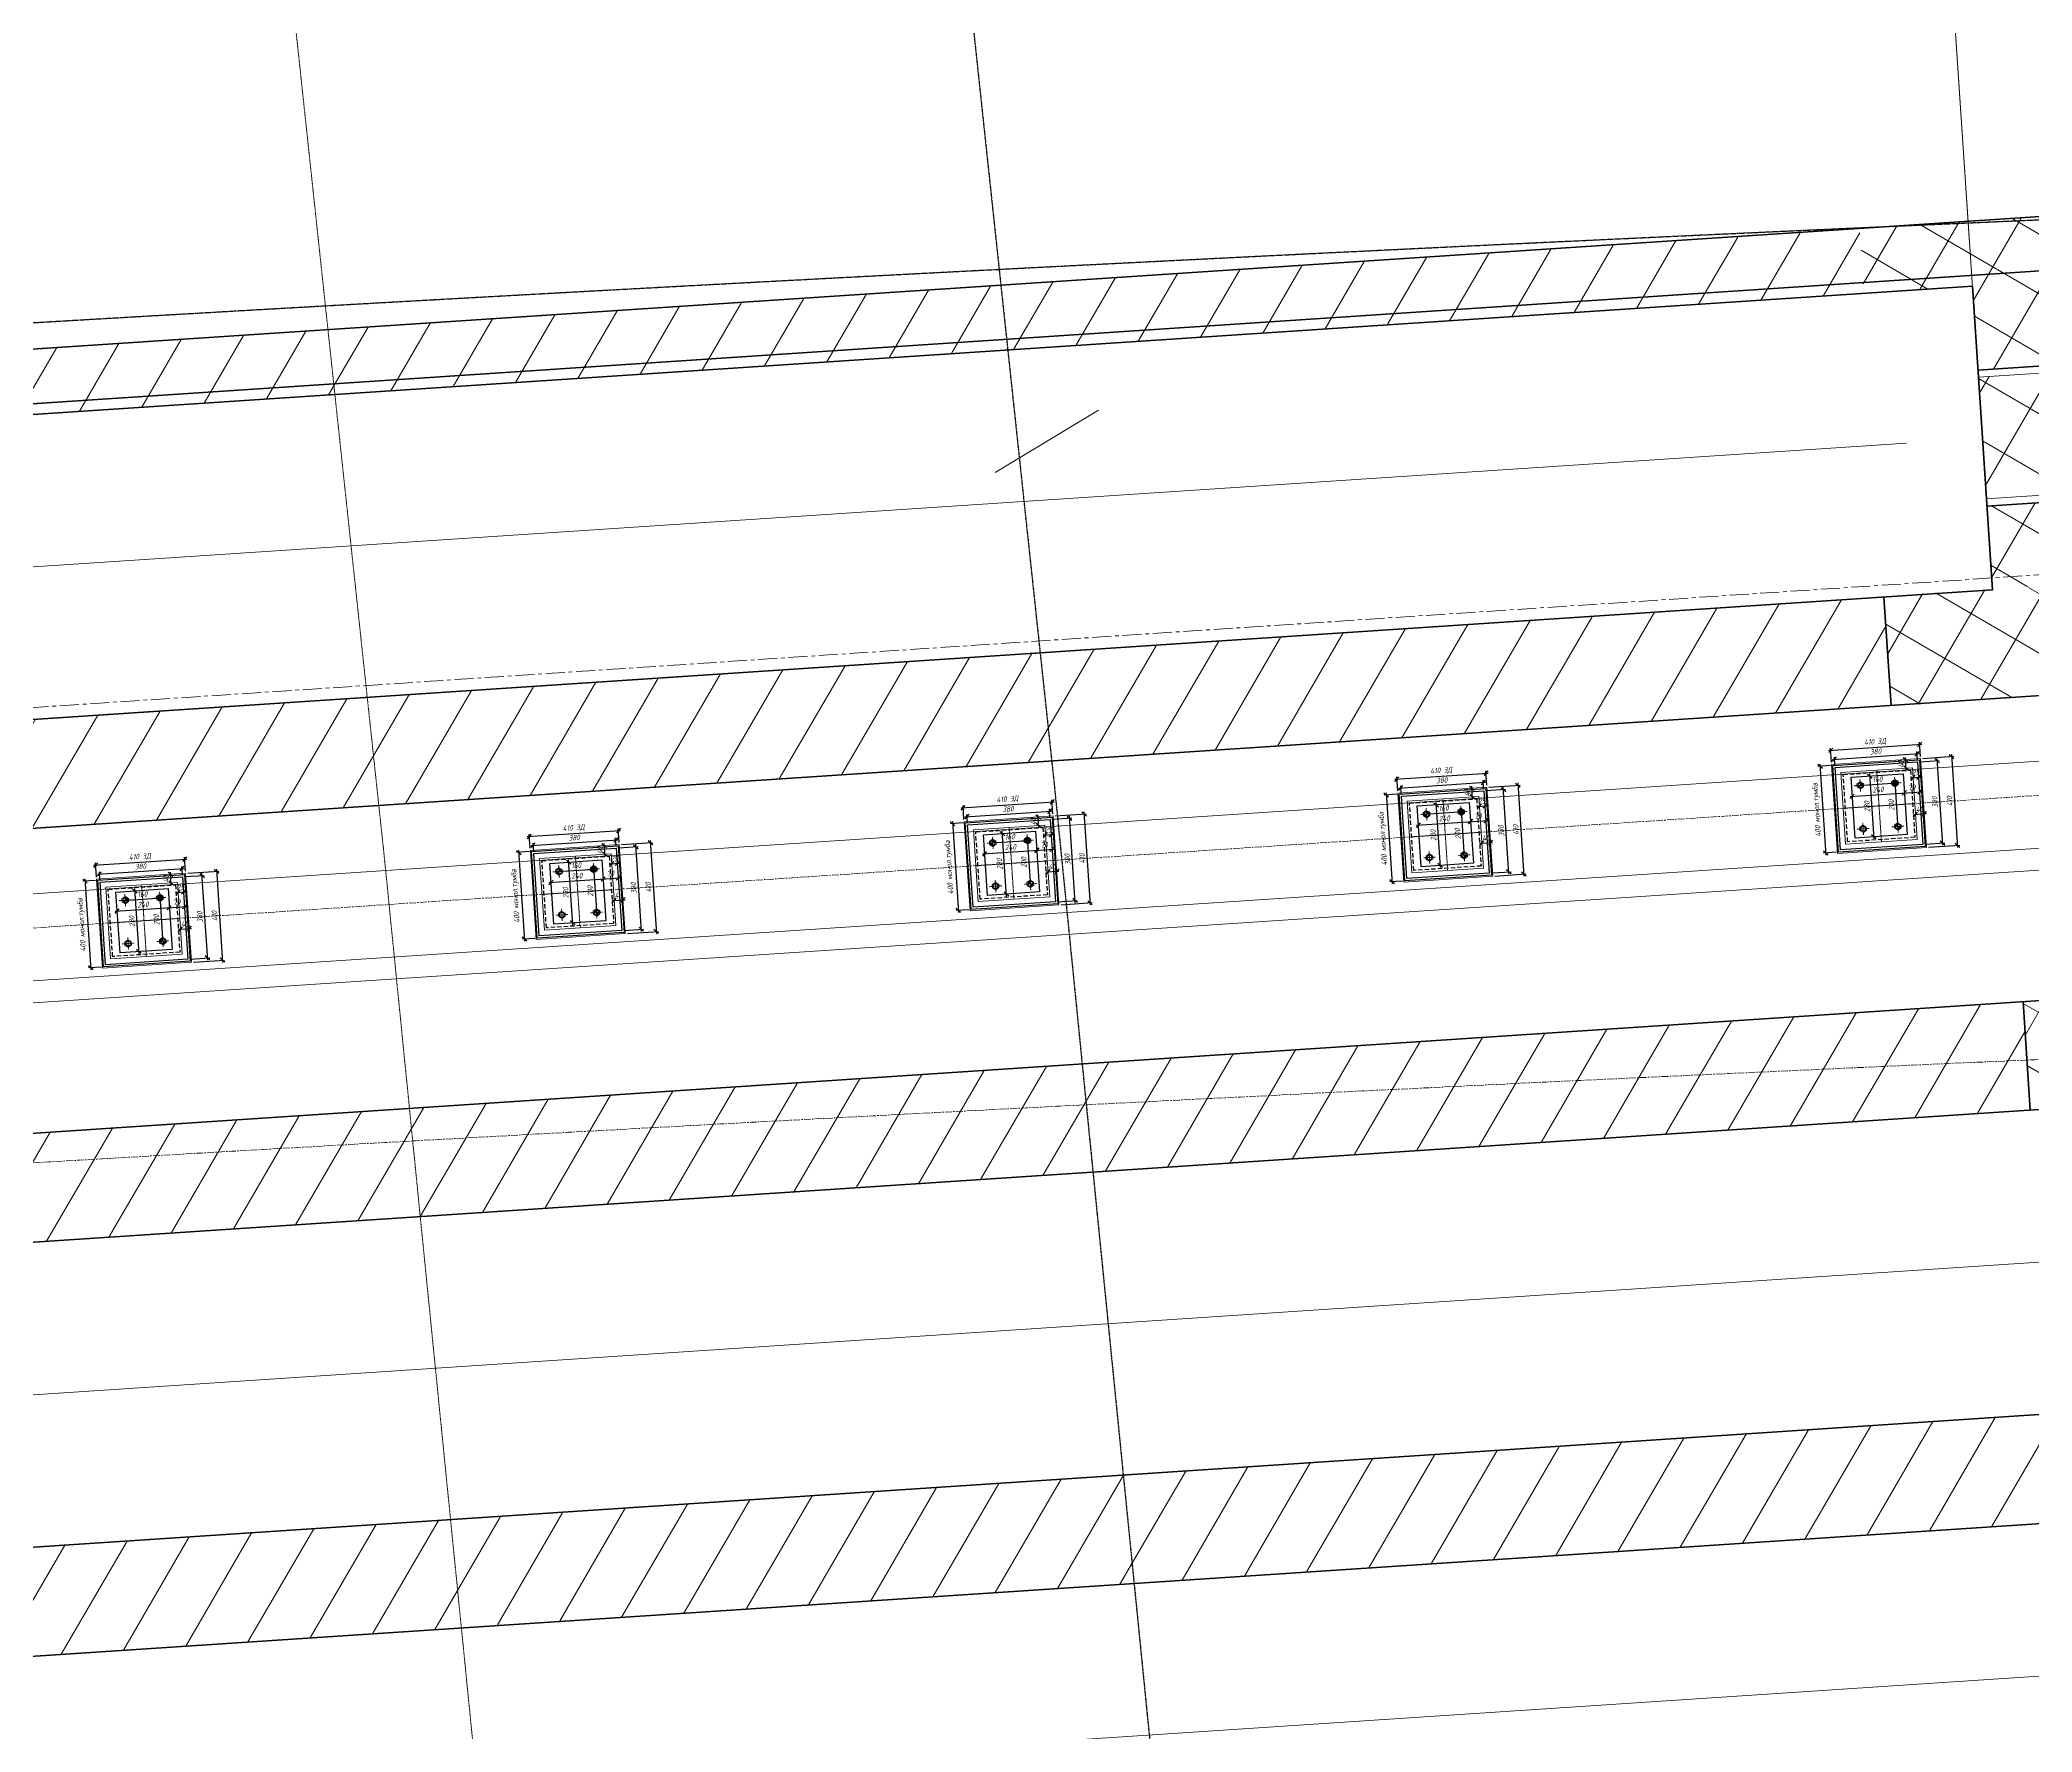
# Model space of a CAD drawing. Header units: millimetres. Extents: x 263685 to 14136308, y -2404013 to 2433772.
# Drawn here: x 7927498 to 7936664, y -575290 to -567506 of the extents above; entities that cross this region are included whole.
import ezdxf

# ---------------------------------------------------------------- set-up
doc = ezdxf.new("R2010")
doc.units = ezdxf.units.MM
for name, pattern in [('невидимая', [9.524999999999999, 6.35, -3.175]), ('осевая', [2, 1.25, -0.25, 0.25, -0.25]), ('осеваяX2', [4, 2.5, -0.5, 0.5, -0.5]), ('Штриховая', [3, 2, -1])]:
    doc.linetypes.add(name, pattern=pattern)
for name, color, linetype, lineweight in [('ИС_Med', 7, 'Continuous', 35), ('ИС_Ось', 3, 'осевая', 18), ('ИС_РЗМ', 3, 'Continuous', 18), ('ИС_Тон', 3, 'Continuous', 18), ('ИС_Штр', 3, 'Continuous', 9), ('МДП_Ось', 1, 'осеваяX2', 30)]:
    doc.layers.add(name, color=color, linetype=linetype, lineweight=lineweight)
doc.layers.add('ИС_Невидимая', color=4, linetype='невидимая')
doc.styles.add('0', font='isocpeur.ttf', dxfattribs={"width": 0.8, "oblique": 15})
doc.dimstyles.new('М10', dxfattribs={"dimscale": 10, "dimtxt": 2.5, "dimasz": 2, "dimexe": 1, "dimexo": 1, "dimgap": 1, "dimtad": 1, "dimdec": 0, "dimtxsty": '0', "dimblk1": 'OBLIQUE', "dimblk2": 'OBLIQUE', "dimsah": 1, "dimcen": 2.5, "dimdle": 1, "dimclrd": 256, "dimclre": 256, "dimclrt": 256, "dimaunit": 1, "dimadec": 0, "dimazin": 0, "dimtfac": 0.75, "dimtdec": 0, "dimtmove": 1, "dimatfit": 2, "dimldrblk": 'OBLIQUE', "dimfxl": 1, "dimtolj": 1, "dimtzin": 0, "dimlwd": -1, "dimlwe": -1, "dimarcsym": 0})
doc.dimstyles.new('М200', dxfattribs={"dimscale": 200, "dimtxt": 2.5, "dimasz": 2, "dimexe": 1, "dimexo": 1, "dimgap": 0.8, "dimtad": 1, "dimdec": 0, "dimzin": 0, "dimdsep": 46, "dimtxsty": '0', "dimblk": 'OBLIQUE', "dimcen": 0.09, "dimdle": 1, "dimclrd": 256, "dimclre": 256, "dimclrt": 256, "dimadec": 4, "dimazin": 0, "dimtfac": 1, "dimtdec": 0, "dimtmove": 1, "dimatfit": 2, "dimfxl": 1, "dimtolj": 1, "dimtzin": 0, "dimlwd": -1, "dimarcsym": 0})

# ---------------------------------------------------------------- blocks, each defined once
blk = doc.blocks.new('болт БО')
at = {"layer": 'ИС_Тон', "linetype": 'осевая'}
for p, q in [((-27.8473755350301, 0.1288116181356145), (27.84737553503055, -0.1288116181353871)), ((-0.1288116180771794, -27.84737553508876), (0.1288116183113743, 27.84737553520426))]:
    blk.add_line(p, q, dxfattribs=at)
at = {"layer": 'ИС_Тон'}
blk.add_lwpolyline([(14.96664636836476, -7.295342044146537), (15.03303712032357, 7.157535470322273), (0.07648264958743312, 16.64982433590194), (-14.96664636713922, 7.295342045052394), (-15.03303711909848, -7.157535469416189), (-0.07648264836325325, -16.64982433522869)], close=True, dxfattribs=at)
blk.add_circle((1.168700691778213e-10, -4.547473508864641e-13), 11, dxfattribs=at)
blk = doc.blocks.new('_OBLIQUE')
at = {"color": 0, "linetype": 'ByBlock', "lineweight": -2}
blk.add_line((0.5000000000000001, 0.4999999999999999), (-0.5000000000000001, -0.4999999999999999), dxfattribs=at)
blk = doc.blocks.new('*D1576')
at = {"layer": 'Defpoints', "transparency": 16777216}
blk.add_line((-134.5914305063052, 114.4579756437452), (45.40856949369481, 114.4579756437452), dxfattribs=at)
at = {"layer": 'Defpoints', "color": 0, "transparency": 16777216}
for p in [(-124.5914305063052, 114.4579756996536), (35.40856949369481, 114.4579756437743), (35.40856949369481, 114.4579756437452)]:
    blk.add_point(p, dxfattribs=at)
at = {"layer": 'Defpoints', "transparency": 16777216, "xscale": 20, "yscale": 20, "zscale": 20, "rotation": 180}
blk.add_blockref('_OBLIQUE', (-124.5914305063052, 114.4579756437452), dxfattribs=at)
at = {"layer": 'Defpoints', "transparency": 16777216, "xscale": 20, "yscale": 20, "zscale": 20}
blk.add_blockref('_OBLIQUE', (35.40856949369481, 114.4579756437452), dxfattribs=at)
at = {"layer": 'Defpoints', "transparency": 16777216, "insert": (-44.59143050630519, 136.9579756437452), "char_height": 25, "attachment_point": 5, "style": '0'}
blk.add_mtext('\\A1;160', dxfattribs=at)
blk = doc.blocks.new('*D1577')
at = {"layer": 'Defpoints', "transparency": 16777216}
blk.add_line((35.40880478221512, 124.5088570149965), (35.40880478221517, -95.49114298541102), dxfattribs=at)
at = {"layer": 'Defpoints', "color": 0, "transparency": 16777216}
for p in [(35.40880476769236, 114.5088570149965), (35.40880478218607, -85.49114298541102), (35.40880478221517, -85.49114298541102)]:
    blk.add_point(p, dxfattribs=at)
at = {"layer": 'Defpoints', "transparency": 16777216, "xscale": 20, "yscale": 20, "zscale": 20}
for p, rotation in [((35.40880478221512, 114.5088570149965), 90), ((35.40880478221517, -85.49114298541102), 270)]:
    blk.add_blockref('_OBLIQUE', p, dxfattribs=dict(at, rotation=rotation))
at = {"layer": 'Defpoints', "transparency": 16777216, "insert": (12.90880478221514, 14.50885701479273), "char_height": 25, "attachment_point": 5, "rotation": 90, "style": '0'}
blk.add_mtext('\\A1;200', dxfattribs=at)
blk = doc.blocks.new('*D1583')
at = {"layer": 'Defpoints', "transparency": 16777216}
blk.add_line((-174.5911951646412, 66.70392627402907), (85.4088048353442, 66.70392627402907), dxfattribs=at)
at = {"layer": 'Defpoints', "color": 0, "transparency": 16777216}
for p in [(-164.5911951646412, 66.70392635787721), (75.4088048353442, 66.70392627402907), (75.4088048353442, 66.70392627402907)]:
    blk.add_point(p, dxfattribs=at)
at = {"layer": 'Defpoints', "transparency": 16777216, "xscale": 20, "yscale": 20, "zscale": 20, "rotation": 180}
blk.add_blockref('_OBLIQUE', (-164.5911951646412, 66.70392627402907), dxfattribs=at)
at = {"layer": 'Defpoints', "transparency": 16777216, "xscale": 20, "yscale": 20, "zscale": 20}
blk.add_blockref('_OBLIQUE', (75.4088048353442, 66.70392627402907), dxfattribs=at)
at = {"layer": 'Defpoints', "transparency": 16777216, "insert": (-44.59119516464852, 89.20392627402907), "char_height": 25, "attachment_point": 5, "style": '0'}
blk.add_mtext('\\A1;240', dxfattribs=at)
blk = doc.blocks.new('*D1584')
at = {"layer": 'Defpoints', "transparency": 16777216}
blk.add_line((-77.35079311188017, -135.4911429460045), (-77.35079311188024, 164.5088570539957), dxfattribs=at)
at = {"layer": 'Defpoints', "color": 0, "transparency": 16777216}
for p in [(-77.35079311186567, 154.5088570539957), (-77.35079311188022, 154.5088570539957), (-77.35079320968364, -125.4911429460045)]:
    blk.add_point(p, dxfattribs=at)
at = {"layer": 'Defpoints', "transparency": 16777216, "xscale": 20, "yscale": 20, "zscale": 20}
for p, rotation in [((-77.35079311188022, 154.5088570539957), 90), ((-77.35079311188017, -125.4911429460045), 270)]:
    blk.add_blockref('_OBLIQUE', p, dxfattribs=dict(at, rotation=rotation))
at = {"layer": 'Defpoints', "transparency": 16777216, "insert": (-99.85079311188018, 14.50885705399563), "char_height": 25, "attachment_point": 5, "rotation": 90, "style": '0'}
blk.add_mtext('\\A1;280', dxfattribs=at)
blk = doc.blocks.new('*D1585')
at = {"layer": 'Defpoints', "transparency": 16777216}
blk.add_line((65.4088048353442, 66.70392624958185), (155.4088048353442, 66.70392624958185), dxfattribs=at)
at = {"layer": 'Defpoints', "color": 0, "transparency": 16777216}
for p in [(75.4088048353442, 66.70392627402907), (145.4088048353442, 66.70392624958185), (145.4088048353442, 66.70392624958185)]:
    blk.add_point(p, dxfattribs=at)
at = {"layer": 'Defpoints', "transparency": 16777216, "xscale": 20, "yscale": 20, "zscale": 20, "rotation": 180}
blk.add_blockref('_OBLIQUE', (75.4088048353442, 66.70392624958185), dxfattribs=at)
at = {"layer": 'Defpoints', "transparency": 16777216, "xscale": 20, "yscale": 20, "zscale": 20}
blk.add_blockref('_OBLIQUE', (145.4088048353442, 66.70392624958185), dxfattribs=at)
at = {"layer": 'Defpoints', "transparency": 16777216, "insert": (110.4088048353442, 89.20392624958185), "char_height": 25, "attachment_point": 5, "style": '0'}
blk.add_mtext('\\A1;70', dxfattribs=at)
blk = doc.blocks.new('*D1586')
at = {"layer": 'Defpoints', "transparency": 16777216}
blk.add_line((110.4088048589474, 134.3160017424671), (155.4088048589474, 134.3160017424671), dxfattribs=at)
at = {"layer": 'Defpoints', "color": 0, "transparency": 16777216}
for p in [(120.4088048589474, 134.3160017511691), (145.4088048589474, 134.3160017424379), (145.4088048589474, 134.3160017424671)]:
    blk.add_point(p, dxfattribs=at)
at = {"layer": 'Defpoints', "transparency": 16777216, "xscale": 20, "yscale": 20, "zscale": 20, "rotation": 180}
blk.add_blockref('_OBLIQUE', (120.4088048589474, 134.3160017424671), dxfattribs=at)
at = {"layer": 'Defpoints', "transparency": 16777216, "xscale": 20, "yscale": 20, "zscale": 20}
blk.add_blockref('_OBLIQUE', (145.4088048589474, 134.3160017424671), dxfattribs=at)
at = {"layer": 'Defpoints', "transparency": 16777216, "insert": (132.9088048589474, 156.8160017468035), "char_height": 25, "attachment_point": 5, "style": '0'}
blk.add_mtext('\\A1;25', dxfattribs=at)
blk = doc.blocks.new('*D1587')
at = {"layer": 'Defpoints', "transparency": 16777216}
blk.add_line((110.4088047996775, -35.37111902015749), (170.408804799692, -35.37111902015749), dxfattribs=at)
at = {"layer": 'Defpoints', "color": 0, "transparency": 16777216}
for p in [(120.4088047996775, -35.37111900618766), (160.408804799692, -35.3711190201866), (160.408804799692, -35.37111902015749)]:
    blk.add_point(p, dxfattribs=at)
at = {"layer": 'Defpoints', "transparency": 16777216, "xscale": 20, "yscale": 20, "zscale": 20, "rotation": 180}
blk.add_blockref('_OBLIQUE', (120.4088047996775, -35.37111902015749), dxfattribs=at)
at = {"layer": 'Defpoints', "transparency": 16777216, "xscale": 20, "yscale": 20, "zscale": 20}
blk.add_blockref('_OBLIQUE', (160.408804799692, -35.37111902015749), dxfattribs=at)
at = {"layer": 'Defpoints', "transparency": 16777216, "insert": (140.4088047996775, -12.87111901320168), "char_height": 25, "attachment_point": 5, "style": '0'}
blk.add_mtext('\\A1;40', dxfattribs=at)
blk = doc.blocks.new('*D1578')
at = {"layer": 'Defpoints', "transparency": 16777216}
for p, q in [((-259.5911951112648, 284.3531216889387), (170.4088048887352, 284.3531216889387)), ((-249.5911951112648, 229.5088571141241), (-249.5911951112648, 294.3531216889387)), ((160.4088048887352, 229.5088569709333), (160.4088048887352, 294.3531216889387))]:
    blk.add_line(p, q, dxfattribs=at)
at = {"layer": 'Defpoints', "color": 0, "transparency": 16777216}
for p in [(160.4088048887352, 284.3531216889387), (-249.5911951112648, 219.5088571141241), (160.4088048887352, 219.5088569709333)]:
    blk.add_point(p, dxfattribs=at)
at = {"layer": 'Defpoints', "transparency": 16777216, "xscale": 20, "yscale": 20, "zscale": 20, "rotation": 180}
blk.add_blockref('_OBLIQUE', (-249.5911951112648, 284.3531216889387), dxfattribs=at)
at = {"layer": 'Defpoints', "transparency": 16777216, "xscale": 20, "yscale": 20, "zscale": 20}
blk.add_blockref('_OBLIQUE', (160.4088048887352, 284.3531216889387), dxfattribs=at)
at = {"layer": 'Defpoints', "transparency": 16777216, "insert": (-44.59119511126482, 308.7281216889387), "char_height": 25, "attachment_point": 5, "style": '0'}
blk.add_mtext('\\A1;410 ЗД', dxfattribs=at)
blk = doc.blocks.new('*D1579')
at = {"layer": 'Defpoints', "transparency": 16777216}
for p, q in [((-244.5911951165181, 242.5192419534433), (155.4088048834819, 242.5192419534433)), ((-234.5911951165181, 214.5088571088854), (-234.5911951165181, 252.5192419534433)), ((145.4088048834819, 214.508856976172), (145.4088048834819, 252.5192419534433))]:
    blk.add_line(p, q, dxfattribs=at)
at = {"layer": 'Defpoints', "color": 0, "transparency": 16777216}
for p in [(-234.5911951165181, 204.5088571088854), (145.4088048834819, 242.5192419534433), (145.4088048834819, 204.508856976172)]:
    blk.add_point(p, dxfattribs=at)
at = {"layer": 'Defpoints', "transparency": 16777216, "xscale": 20, "yscale": 20, "zscale": 20, "rotation": 180}
blk.add_blockref('_OBLIQUE', (-234.5911951165181, 242.5192419534433), dxfattribs=at)
at = {"layer": 'Defpoints', "transparency": 16777216, "xscale": 20, "yscale": 20, "zscale": 20}
blk.add_blockref('_OBLIQUE', (145.4088048834819, 242.5192419534433), dxfattribs=at)
at = {"layer": 'Defpoints', "transparency": 16777216, "insert": (-44.59119511651807, 265.0192419534433), "char_height": 25, "attachment_point": 5, "style": '0'}
blk.add_mtext('\\A1;380', dxfattribs=at)
blk = doc.blocks.new('*D1580')
at = {"layer": 'Defpoints', "transparency": 16777216}
blk.add_line((91.22692856036886, 169.5088569950895), (91.22692856036885, 229.5088569950896), dxfattribs=at)
at = {"layer": 'Defpoints', "color": 0, "transparency": 16777216}
for p in [(91.22692856035431, 219.5088569950896), (91.22692856036886, 219.5088569950896), (91.22692854638447, 179.5088569950895)]:
    blk.add_point(p, dxfattribs=at)
at = {"layer": 'Defpoints', "transparency": 16777216, "xscale": 20, "yscale": 20, "zscale": 20}
for p, rotation in [((91.22692856036886, 219.5088569950896), 90), ((91.22692856036886, 179.5088569950895), 270)]:
    blk.add_blockref('_OBLIQUE', p, dxfattribs=dict(at, rotation=rotation))
at = {"layer": 'Defpoints', "transparency": 16777216, "insert": (68.72692855338391, 199.5088569950312), "char_height": 25, "attachment_point": 5, "rotation": 90, "style": '0'}
blk.add_mtext('\\A1;40', dxfattribs=at)
blk = doc.blocks.new('*D1581')
at = {"layer": 'Defpoints', "transparency": 16777216}
for p, q in [((155.408804883482, 204.5088569761721), (245.8727592602373, 204.5088569761721)), ((235.8727592602374, -185.4911430238281), (235.8727592602373, 214.5088569761721)), ((155.4088047507394, -175.4911430238281), (245.8727592602374, -175.4911430238281))]:
    blk.add_line(p, q, dxfattribs=at)
at = {"layer": 'Defpoints', "color": 0, "transparency": 16777216}
for p in [(145.408804883482, 204.5088569761721), (235.8727592602373, 204.5088569761721), (145.4088047507394, -175.4911430238281)]:
    blk.add_point(p, dxfattribs=at)
at = {"layer": 'Defpoints', "transparency": 16777216, "xscale": 20, "yscale": 20, "zscale": 20}
for p, rotation in [((235.8727592602373, 204.5088569761721), 90), ((235.8727592602374, -175.4911430238281), 270)]:
    blk.add_blockref('_OBLIQUE', p, dxfattribs=dict(at, rotation=rotation))
at = {"layer": 'Defpoints', "transparency": 16777216, "insert": (213.3727592602373, 14.50885697617193), "char_height": 25, "attachment_point": 5, "rotation": 90, "style": '0'}
blk.add_mtext('\\A1;380', dxfattribs=at)
blk = doc.blocks.new('*D1582')
at = {"layer": 'Defpoints', "transparency": 16777216}
for p, q in [((170.4088048887352, 219.5088569709334), (313.6341532355, 219.5088569709334)), ((303.6341532355, 229.5088569709334), (303.6341532355001, -200.4911430290668)), ((170.4088047455007, -190.4911430290668), (313.6341532355001, -190.4911430290668))]:
    blk.add_line(p, q, dxfattribs=at)
at = {"layer": 'Defpoints', "color": 0, "transparency": 16777216}
for p in [(160.4088048887352, 219.5088569709334), (160.4088047455007, -190.4911430290668), (303.6341532355001, -190.4911430290668)]:
    blk.add_point(p, dxfattribs=at)
at = {"layer": 'Defpoints', "transparency": 16777216, "xscale": 20, "yscale": 20, "zscale": 20}
for p, rotation in [((303.6341532355, 219.5088569709334), 90), ((303.6341532355001, -190.4911430290668), 270)]:
    blk.add_blockref('_OBLIQUE', p, dxfattribs=dict(at, rotation=rotation))
at = {"layer": 'Defpoints', "transparency": 16777216, "insert": (281.1341532355, 14.50885697093324), "char_height": 25, "attachment_point": 5, "rotation": 90, "style": '0'}
blk.add_mtext('\\A1;410', dxfattribs=at)
blk = doc.blocks.new('*D1575')
at = {"layer": 'Defpoints', "transparency": 16777216}
for p, q in [((-254.5911951130112, 214.508857112378), (-313.4498259851537, 214.508857112378)), ((-303.4498259851537, 224.508857112378), (-303.4498259851536, -195.4911428876222)), ((-254.5911952527532, -185.4911428876222), (-313.4498259851536, -185.4911428876222))]:
    blk.add_line(p, q, dxfattribs=at)
at = {"layer": 'Defpoints', "color": 0, "transparency": 16777216}
for p in [(-244.5911951130112, 214.508857112378), (-303.4498259851536, -185.4911428876222), (-244.5911952527532, -185.4911428876222)]:
    blk.add_point(p, dxfattribs=at)
at = {"layer": 'Defpoints', "transparency": 16777216, "xscale": 20, "yscale": 20, "zscale": 20}
for p, rotation in [((-303.4498259851537, 214.508857112378), 90), ((-303.4498259851536, -185.4911428876222), 270)]:
    blk.add_blockref('_OBLIQUE', p, dxfattribs=dict(at, rotation=rotation))
at = {"layer": 'Defpoints', "transparency": 16777216, "insert": (-329.6998259851536, 14.50885711237797), "char_height": 25, "attachment_point": 5, "rotation": 90, "style": '0'}
blk.add_mtext('\\A1;400 монол.тумба', dxfattribs=at)
blk = doc.blocks.new('Б33')
for points in [[(16.51187651522858, 0.3261194209572977), (16.16184024265894, 0.3261194209939049), (16.16184024265718, 0.1425882480378959), (16.0618402426571, 0.1425882480390328), (16.06184024265897, 0.3261194209950418), (15.11192095653919, 0.326196429632887)], [(16.51187651522227, -0.3009429249549385), (16.16184024265274, -0.3009429249183313), (16.16184024265462, -0.117411751962095), (16.06184024265454, -0.1174117519611855), (16.06184024265272, -0.3009429249171944), (15.11190470996232, -0.3008659162793492)]]:
    blk.add_lwpolyline(points)
at = {"layer": 'ИС_Med'}
blk.add_lwpolyline([(-15.08812343867604, -0.6870502139208838), (15.1118765613065, -0.6870502139209975), (15.1118765613065, 0.7129497860732954), (-15.08812343867604, 0.7129497860734091)], close=True, dxfattribs=at)
at = {"layer": 'ИС_Ось', "linetype": 'осевая', "ltscale": 25}
blk.add_lwpolyline([(-16.48812343867027, 0.01294978609064401), (16.51187656132973, 0.0129497860907577)], dxfattribs=at)
at = {"layer": 'ИС_Тон'}
for points in [[(16.06184024265863, 0.2925882480388964), (15.11192008777911, 0.2926652566767416)], [(16.06184024265306, -0.267411751961049), (15.11190557872246, -0.2673347433232038)]]:
    blk.add_lwpolyline(points, dxfattribs=at)
blk = doc.blocks.new('*D1727')
at = {"layer": 'Defpoints', "color": 0, "transparency": 16777216}
for p in [(61202.5210629627, 16582.30099878099), (61420.49761209656, 13285.88535646268), (31286.30750337878, 11293.25230178447)]:
    blk.add_point(p, dxfattribs=at)
at = {"layer": 'ИС_РЗМ', "transparency": 16777216}
for p, q in [((61407.30136670132, 13485.44952936821), (61189.32481756747, 16781.86517168653)), ((30868.76678133939, 14576.47169870754), (61402.08523586823, 16595.49724417622)), ((31273.11125798355, 11492.81647469), (31055.1347088497, 14789.23211700831))]:
    blk.add_line(p, q, dxfattribs=at)
at = {"layer": 'ИС_РЗМ', "transparency": 16777216, "xscale": 400, "yscale": 400, "zscale": 400}
for p, rotation in [((61202.5210629627, 16582.300998781), 3.783194263196068), ((31068.33095424492, 14589.66794410277), 183.783194263196)]:
    blk.add_blockref('_OBLIQUE', p, dxfattribs=dict(at, rotation=rotation))
at = {"layer": 'ИС_РЗМ', "transparency": 16777216, "insert": (46110.68304848776, 15960.16729563975), "char_height": 500, "attachment_point": 5, "rotation": 3.7831942631960813, "style": '0'}
blk.add_mtext('\\A1;30200', dxfattribs=at)
blk = doc.blocks.new('*D1728')
at = {"layer": 'Defpoints', "color": 0, "transparency": 16777216}
for p in [(62599.67786653816, 16674.6112532246), (62842.97031857975, 12992.27166184364), (61446.0603715811, 12899.97771723242)]:
    blk.add_point(p, dxfattribs=at)
at = {"layer": 'ИС_РЗМ', "transparency": 16777216}
for p, q in [((62829.78505081911, 13191.83656034556), (62586.49259877752, 16874.17615172652)), ((61432.87510382047, 13099.54261573435), (61189.58265177888, 16781.88220711531)), ((61003.2030210376, 16569.13204085275), (62799.24276504007, 16687.79652098524))]:
    blk.add_line(p, q, dxfattribs=at)
at = {"layer": 'ИС_РЗМ', "transparency": 16777216, "xscale": 400, "yscale": 400, "zscale": 400}
for p, rotation in [((62599.67786653816, 16674.6112532246), 3.780042540228085), ((61202.76791953952, 16582.31730861339), 183.7800425402281)]:
    blk.add_blockref('_OBLIQUE', p, dxfattribs=dict(at, rotation=rotation))
at = {"layer": 'ИС_РЗМ', "transparency": 16777216, "insert": (61876.50051598766, 17002.64846561009), "char_height": 500, "attachment_point": 5, "rotation": 3.780042540228099, "style": '0'}
blk.add_mtext('\\A1;1400', dxfattribs=at)
blk = doc.blocks.new('*U1644')
at = {"layer": 'Defpoints'}
for points in [[(-244.5911951130111, 214.5088571123779), (155.4088048869889, 214.5088569726795), (155.4088047472469, -185.4911430273205), (-244.5911952527531, -185.4911428876221)], [(-164.5911951339658, 154.5088570844382), (75.40880486603419, 154.5088570006192), (75.40880476820166, -125.4911429993808), (-164.5911952317983, -125.4911429155618)]]:
    blk.add_lwpolyline(points, close=True, dxfattribs=at)
at = {"layer": 'Defpoints', "color": 1, "ltscale": 250}
blk.add_lwpolyline([(-234.5911951165181, 204.5088571088854), (145.4088048834819, 204.508856976172), (145.4088047507394, -175.491143023828), (-234.5911952492606, -175.4911428911146)], close=True, dxfattribs=at)
at = {"layer": 'Defpoints', "color": 1, "linetype": 'Штриховая', "ltscale": 10}
blk.add_lwpolyline([(-199.5911951287562, 169.5088570966618), (110.4088048712583, 169.5088569883956), (110.408804762963, -140.4911430116044), (-199.591195237037, -140.4911429033382)], close=True, dxfattribs=at)
at = {"layer": 'ИС_Тон'}
for points in [[(-249.5911951112648, 219.5088571141241), (160.4088048887352, 219.5088569709333), (160.4088047455007, -190.4911430290667), (-249.5911952544993, -190.4911428858468)], [(-209.5911951252492, 179.5088571001543), (120.4088048747362, 179.5088569849031), (120.4088047594705, -150.4911430150969), (-209.5911952405149, -150.4911428998457)]]:
    blk.add_lwpolyline(points, close=True, dxfattribs=at)
at = {"layer": 'ИС_Тон', "linetype": 'осевая'}
for points in [[(-44.59119512523466, 179.5088570425287), (-44.59119524052949, -150.4911429574713)], [(-209.5911951828894, 14.50885710018338), (120.4088048171106, 14.5088569849031)]]:
    blk.add_lwpolyline(points, dxfattribs=at)
at = {"layer": 'ИС_Тон'}
for p in [(-124.5911951480666, 114.5088570704684), (35.40880485193338, 114.508857014589), (-124.5911952179304, -85.49114292953163), (35.40880478206964, -85.49114298541099)]:
    blk.add_blockref('болт БО', p, dxfattribs=at)
at = {"layer": 'Defpoints'}
for base, p1, p2, angle, text, picture, middle in [((160.4088048887352, 284.3531216889387), (-249.5911951112648, 219.5088571141241), (160.4088048887352, 219.5088569709333), 359.9999999799897, '<> ЗД', '*D1578', (-44.59119511126482, 308.7281216889387)), ((-303.4498259851536, -185.4911428876222), (-244.5911951130111, 214.5088571123779), (-244.5911952527531, -185.4911428876221), 89.99999997998968, '<> монол.тумба', '*D1575', (-329.6998259851536, 14.50885711237797))]:
    dim = blk.add_linear_dim(base=base, p1=p1, p2=p2, angle=angle, text=text, dimstyle='М10', dxfattribs=at)
    dim.commit()
    dim.dimension.update_dxf_attribs({"geometry": picture, "text_midpoint": middle})
for base, p1, p2, angle, picture, middle in [((145.4088048834819, 242.5192419534433), (-234.5911951165181, 204.5088571088854), (145.4088048834819, 204.508856976172), 359.9999999799897, '*D1579', (-44.59119511651807, 265.0192419534433)), ((235.8727592602373, 204.5088569761721), (145.4088047507394, -175.491143023828), (145.4088048834819, 204.508856976172), 89.99999997998968, '*D1581', (213.3727592602373, 14.50885697617193)), ((303.6341532355001, -190.4911430290668), (160.4088048887352, 219.5088569709333), (160.4088047455007, -190.4911430290667), 89.99999997998968, '*D1582', (281.1341532355, 14.50885697093324)), ((75.40880483532152, 66.70392627389538), (-164.5911951646412, 66.70392635787721), (75.4088048353442, 66.70392627402907), 359.9999999799897, '*D1583', (-44.59119516464852, 89.20392627402907)), ((35.40856949369481, 114.4579756437452), (-124.5914305063052, 114.4579756996536), (35.40856949369481, 114.4579756437743), 359.9999999799897, '*D1576', (-44.59143050630519, 136.9579756437452)), ((-77.35079311188022, 154.5088570539957), (-77.35079320968362, -125.4911429460044), (-77.35079311186564, 154.5088570539956), 89.99999997998968, '*D1584', (-99.85079311188018, 14.50885705399563)), ((35.40880478221517, -85.49114298541102), (35.40880476769235, 114.5088570149965), (35.40880478218605, -85.49114298541099), 89.99999997998968, '*D1577', (12.90880478221514, 14.50885701479273)), ((145.4088048353442, 66.70392624958185), (75.4088048353442, 66.70392627402907), (145.4088048353442, 66.70392624958185), 359.9999999799897, '*D1585', (110.4088048353442, 89.20392624958185))]:
    dim = blk.add_linear_dim(base=base, p1=p1, p2=p2, angle=angle, dimstyle='М10', dxfattribs=at)
    dim.commit()
    dim.dimension.update_dxf_attribs({"geometry": picture, "text_midpoint": middle})
for base, p1, p2, angle, picture, middle, set_off in [((91.22692856035789, 219.5088569950949), (91.22692854637347, 179.5088569950948), (91.22692856034331, 219.5088569950948), 89.99999997998968, '*D1580', (91.22692855337294, 199.5088569950366), (-1.097077984013595e-11, 5.314859663485549e-12)), ((145.4088048589508, 134.3160017425), (120.4088048589508, 134.3160017512021), (145.4088048589508, 134.3160017424709), 359.9999999799897, '*D1586', (132.9088048589508, 134.3160017468365), (3.410605131648481e-12, 3.299760464869905e-11)), ((160.4088047996954, -35.3711190201708), (120.4088047996808, -35.37111900620096), (160.4088047996954, -35.3711190201999), 359.9999999799897, '*D1587', (140.4088047996808, -35.37111901321498), (3.339550858072471e-12, -1.330136001342908e-11))]:
    dim = blk.add_linear_dim(base=base, p1=p1, p2=p2, angle=angle, dimstyle='М10', dxfattribs=at)
    dim.commit()
    dim.dimension.update_dxf_attribs({"geometry": picture, "text_midpoint": middle, "dimtype": 128, "insert": set_off})
blk = doc.blocks.new('*U1643')
at = {"layer": 'ИС_Med', "color": 0, "linetype": 'ByBlock', "lineweight": -2, "transparency": 16777216}
for p in [(18000, 0), (20000, 0), (22000, 0), (24000, 0), (26000, 0)]:
    blk.add_blockref('*U1644', p, dxfattribs=at)
blk = doc.blocks.new('План Узловая')
at = {"layer": 'ИС_Штр'}
h = blk.add_hatch(dxfattribs=at)
h.set_pattern_fill('ANSI37', color=256, scale=75, angle=14.81052377493742)
h.set_pattern_definition([(59.81052396495632, (64725.58330176224, 13618.08657903201), (-205.8274349733927, 119.7438208730364), []), (149.8105239649563, (64725.58330176224, 13618.08657903201), (-119.7438208730364, -205.8274349733926), [])])
h.paths.add_polyline_path([(64765.27547507826, 13803.95766447927), (64760.00405898067, 13803.89978406299), (64695.98485941411, 13799.66649381252), (64637.30393426679, 13548.89627587504), (64733.79867590475, 13555.27702183503), (64768.00162352639, 13555.65257193602)])
h.paths.add_polyline_path([(64768.51172118128, 13509.19147569523), (64768.00162352639, 13555.65257193602), (64733.79867590475, 13555.27702183503), (64637.30393426679, 13548.89627587504), (64627.65097884211, 13507.64481759432)])
h.paths.add_polyline_path([(62393.91473601304, 12962.57771643333), (62406.02434799122, 12779.44648276642), (62505.80643444415, 12786.04460546293), (62493.69682246592, 12969.17583912984), (62782.34588460356, 12988.26285157073), (62635.07058297773, 13416.49794877076), (60918.2754130541, 13302.97431360988), (60921.58694187918, 13252.89472724003), (61420.4976120966, 13285.88535646279), (61446.01607285417, 12899.97479157173)])
h.paths.add_polyline_path([(62635.07058297773, 13416.49794877076), (62552.05010515067, 13657.89811566495), (60902.02081135398, 13548.78939562931), (60918.2754130541, 13302.97431360988)])
h.paths.add_polyline_path([(64637.30393426679, 13548.89627587504), (64695.98485941405, 13799.66649381246), (62552.05010515067, 13657.89811566495), (62635.07058297773, 13416.49794877076)])
h.paths.add_polyline_path([(64268.54185883497, 13503.70178122836), (64627.65097884211, 13507.64481759432), (64637.30393426673, 13548.89627587504), (62635.07058297773, 13416.49794877076), (62782.34588460356, 12988.26285157073), (62842.97031857976, 12992.27166184364), (62857.72974486928, 12769.0678177001), (62877.14361384121, 12712.61775462469), (62872.87079096149, 13101.76193775225), (63222.84969460394, 13105.60472387564), (63224.86475473153, 12922.08461331745), (63324.85872720083, 12923.18255220994), (63322.84366707318, 13106.70266276813), (64272.78629415698, 13117.14297427051)])
h.paths.add_polyline_path([(64294.01084125339, 12081.84913005563), (64299.18340373377, 12103.95383643563), (64283.91300334223, 12103.78616666421), (64279.67105554033, 12490.11842456448), (63329.72842844861, 12479.67811323138), (63327.71336832101, 12663.19822378957), (63227.71939585177, 12662.1002848972), (63229.73445597925, 12478.58017433895), (62958.65564861539, 12475.60371527699), (63122.03071113705, 12000.55504787201)], flags=17)
h.paths.add_polyline_path([(62958.65564861539, 12475.60371527699), (62877.19429921045, 12474.70926552638), (62884.34466154728, 12366.57576973224), (62535.0711654335, 12343.4799470185), (62522.96155345539, 12526.61118068558), (62423.17946700245, 12520.01305798889), (62435.28907898063, 12336.88182432204), (61487.39041591494, 12274.27889814659), (61512.8713298628, 11888.93614612939), (63122.03071113705, 12000.55504787201)], flags=17)
h.paths.add_polyline_path([(62406.02434799122, 12779.44648276642), (62396.12716394634, 12929.11961244553), (61448.22850079241, 12866.51668751368), (61466.68447097874, 12587.41075131088), (62414.57805277262, 12650.09052058909)])
h.paths.add_polyline_path([(62433.07665104739, 12370.33992830978), (62423.17946700245, 12520.01305798889), (62414.57805277262, 12650.09052058909), (61466.68447097874, 12587.41075131088), (61485.17798797664, 12307.73700220458)])
h.paths.add_polyline_path([(62882.13223361404, 12400.03387371986), (62863.63363533682, 12679.78446603706), (62514.36013922543, 12656.6886432867), (62522.96155345539, 12526.61118068558), (62532.85873750027, 12376.93805100623)], flags=17)
h.paths.add_polyline_path([(62793.64587383741, 12955.40566550847), (62495.90925039916, 12935.71773514216), (62505.80643444415, 12786.04460546293), (62514.36013922543, 12656.6886432867), (62863.63363533682, 12679.78446603706), (62857.72974486928, 12769.0678177001)], flags=17)
h.paths.add_polyline_path([(63224.86475473153, 12922.08461331745), (63223.21784639294, 13072.07557202131), (62873.23894275044, 13068.23278589803), (62876.31181927474, 12788.37282948359), (63226.29072291724, 12792.21561561048)], flags=17)
h.paths.add_polyline_path([(63227.71939585177, 12662.1002848972), (63226.29072291724, 12792.21561561048), (62876.31181927474, 12788.37282948359), (62877.14361384121, 12712.61775462469), (62947.16655671113, 12509.01075864438), (63229.36630419031, 12512.10932619334)], flags=17)
h.paths.add_polyline_path([(64279.30290375097, 12523.64757642808), (64276.22743108839, 12803.74397396063), (63326.28469538648, 12793.31355450378), (63327.71336832101, 12663.19822378957), (63329.36027665966, 12513.20726508577)], flags=17)
h.paths.add_polyline_path([(64276.22743108839, 12803.74397396063), (64273.15444594639, 13083.61382240709), (63323.21181886218, 13073.17351091374), (63324.85872720083, 12923.18255220994), (63326.28469538648, 12793.31355450378)])
h.paths.add_polyline_path([(66221.58489557641, 7824.802713020006), (66721.55475792277, 7830.292407486937), (66716.0650634566, 8330.26226976898), (65585.94169458555, 8317.853457813966), (65570.57055007824, 9717.769072378054), (66070.5404124246, 9723.258766844927), (66065.05071795767, 10223.22862919513), (64934.92734899221, 10210.81981723907), (64919.55620448483, 11610.73543180316), (65419.52606683125, 11616.22512627003), (65414.03637230751, 12116.19497862138), (64862.96007103164, 12115.91437940311), (61014.09417537221, 11858.68060725241), (61046.81775741297, 11354.29999420181), (62060.79670245119, 11424.07595104357), (62153.17042021739, 10027.12674071064), (61654.25998795353, 9994.136127222562), (61687.25060144783, 9495.225694864348), (62701.09579274931, 9562.266535624512), (62793.46951051551, 8165.317325291573), (62294.55907825165, 8132.326711803442), (62327.54969174595, 7633.416279445228), (63341.39488304744, 7700.457120205392), (63433.76860081364, 6303.507909872511), (62934.85816854978, 6270.51729638438), (62967.84878204652, 5771.606863989611), (63981.69397339312, 5838.647704752802), (64074.06769115932, 4441.698494419863), (63575.15725889546, 4408.707880931732), (63608.14787238982, 3909.797448573576), (64621.99306380592, 3976.838289395324), (64714.36678157211, 2579.889079062385), (64215.45634930825, 2546.898465574253), (64248.44696280261, 2047.988033216097), (65262.29215410404, 2115.028873976204), (65354.6658718703, 718.0796636432642), (64855.75543960638, 685.0890501551912), (64901.94229847548, -13.38555479858769), (65323.16334751365, 14.46781313285464), (68697.65451143665, 51.5199073983822), (68689.968939182, 751.4777148098801), (68189.99907683564, 745.9880203430075), (68174.62793232838, 2145.903634906979), (68674.59779467469, 2151.39332937391), (68669.10810020781, 2651.363191724056), (67538.9847312423, 2638.954379768053), (67523.61358673504, 4038.869994332083), (68023.5834490814, 4044.359688799013), (68018.09375461622, 4544.329550986644), (66887.970385677, 4531.920739030931), (66872.59924116975, 5931.836353594961), (67372.56910351611, 5937.326048061834), (67367.07940904918, 6437.29591041198), (66236.95604008366, 6424.887098455976)])
h = blk.add_hatch(dxfattribs=at)
h.set_pattern_fill('ANSI31', color=256, scale=75, angle=14.81052377493742)
h.set_pattern_definition([(59.81052377493732, (17521.20220884826, 15609.4822923381), (-205.8274345762676, 119.7438215556539), [])])
h.paths.add_polyline_path([(34013.51668488857, 11770.77837489161), (31765.63836569822, 11622.34082499717), (31785.13848816237, 11327.44438358326), (60921.58694187913, 13252.89472723985), (60902.02081135416, 13548.78939562838), (51602.63608666003, 12936.93118764652), (50964.39418023551, 13495.95329513703), (50365.71385665669, 13456.36509373802), (49806.70289396826, 12818.16604631348)])
h = blk.add_hatch(dxfattribs=at)
h.set_pattern_fill('ANSI31', color=256, scale=75, angle=14.81052377493742)
h.set_pattern_definition([(59.81052377493732, (18161.50129914627, 13747.6728769188), (-205.8274345762676, 119.7438215556539), [])])
h.paths.add_polyline_path([(61013.96089759876, 11855.94553264219), (32392.52641241241, 9963.34393220814), (32425.43757846038, 9465.634968164028), (61046.95151109307, 11357.03510028397)])
h = blk.add_hatch(dxfattribs=at)
h.set_pattern_fill('ANSI31', color=256, scale=75, angle=14.81052377493742)
h.set_pattern_definition([(59.81052377493734, (18801.8003894444, 11885.86346149939), (-205.8274345762676, 119.7438215556539), [])])
h.paths.add_polyline_path([(61654.25998789683, 9994.136117222719), (33032.82550271053, 8101.534516788786), (33065.7366687585, 7603.825552744558), (61687.25060139119, 9495.225684864505)])
h = blk.add_hatch(dxfattribs=at)
h.set_pattern_fill('ANSI31', color=256, scale=75, angle=14.81052377493742)
h.set_pattern_definition([(59.81052377493732, (19442.09947974252, 10024.05404608027), (-205.8274345762676, 119.7438215556539), [])])
h.paths.add_polyline_path([(62294.55907819496, 8132.326701803657), (33673.12459300866, 6239.725101369666), (33706.03575905663, 5742.016137325496), (62327.54969168932, 7633.416269445443)])
at = {"layer": 'ИС_Med'}
for p, q in [((61013.96065964538, 11855.94551690697), (61046.95127313974, 11357.03508454841)), ((61654.25998789683, 9994.136117222719), (61687.25060139119, 9495.225684864505))]:
    blk.add_line(p, q, dxfattribs=at)
at = {"layer": 'ИС_Med', "color": 4, "ltscale": 70}
for points in [[(164249.9851047195, 9378.361564947409), (146737.1632683666, 11229.1734096345), (141436.4759885746, 11690.23788768327), (139643.362799186, 11846.14761003095), (127893.7473204083, 12867.91265607666), (98278.7031883793, 14177.07054692687), (96571.9309739063, 14158.33010130562), (64797.64305768989, 13809.44680646947), (63363.12789939001, 13714.58902830584), (33943.15434313292, 11769.18377471657), (28404.26680271205, 11402.9230471336)], [(164246.7224923679, 9127.77155343676), (146717.3799773988, 10980.32935705327), (127880.9666615647, 12618.45961157372), (98277.15257276682, 13927.1210689341), (96576.72460355522, 13908.45028344804), (64808.76860733383, 13559.63651341503), (63380.57195177174, 13465.19654828566), (33966.56023019768, 11520.18552294042)]]:
    blk.add_lwpolyline(points, dxfattribs=at)
at = {"layer": 'ИС_Med'}
blk.add_lwpolyline([(34186.10324634711, 10081.94477966853), (61512.87132986501, 11888.93614609633)], dxfattribs=at)
at = {"layer": 'ИС_Невидимая', "ltscale": 0.2}
blk.add_lwpolyline([(56365.59344601631, 18762.08977276087), (57196.14516425133, 10995.3147547245), (58840.84690332413, -5453.066998004913), (59114.92287230492, -8648.1070317626)], dxfattribs=at)
at = {"layer": 'ИС_Ось', "ltscale": 0.08, "flags": 128}
blk.add_lwpolyline([(53270.97288155556, 18546.50441741943), (54112.58701074123, 10676.28098684549), (55754.05638563633, -5739.774443387985), (55910.5670851469, -7564.297592282295)], dxfattribs=at)
at = {"layer": 'ИС_Ось', "color": 2, "ltscale": 70}
for points in [[(174104.5991200464, 8484.928866645969), (149529.5871549466, 11082.09588252449), (130128.1253657142, 12769.36622459895), (98281.30364431615, 14177.181717603), (64799.14123835223, 13809.54587414267), (32399.4591503116, 11667.10643149092), (7342.826656995836, 8785.304755250763)], [(173931.7129789479, 6849.039083617754), (149371.8698393077, 9444.603008795479), (130020.4920928834, 11127.51773473344), (98253.98959370548, 12531.78264908266), (64862.4893262262, 12165.14228050676), (32547.79332327511, 10028.32257018071), (7530.781608725927, 7151.077740384062)]]:
    blk.add_lwpolyline(points, dxfattribs=at)
at = {"layer": 'ИС_Ось', "color": 6, "ltscale": 25}
blk.add_lwpolyline([(171555.2733744095, 5934.975673662382), (146486.6045495929, 8584.31394850259), (127723.4753012578, 10216.07097017171), (98237.186056184, 11519.53714314057), (96603.15199281904, 11501.5953661137), (64901.46091584879, 11153.50918825902), (63539.38876502629, 11063.44172736257), (34182.77758778178, 9122.226331550512), (11767.37588040758, 6559.854624605272), (6618.952659764327, 5831.793216555263)], dxfattribs=at)
blk.add_lwpolyline([(171938.7137536773, 4820.039046314196), (151544.5615984517, 6972.488849354908, 0.059768530447525), (7720.029646566836, 4924.088648953591)], format="xyb", dxfattribs=at)
at = {"layer": 'ИС_РЗМ', "color": 1}
blk.add_line((57399.43623097293, 12715.12295067188), (56925.22804603429, 12428.46900500858), dxfattribs=at)
at = {"layer": 'ИС_Тон', "color": 1}
blk.add_line((61013.96065964544, 11855.9455169068), (61046.95127313962, 11357.03508454957), dxfattribs=at)
at = {"layer": 'ИС_Тон'}
for points in [[(32425.51702594053, 9464.433499853476), (32392.52641244623, 9963.34393221169), (61013.96089759882, 11855.94553264166), (61046.95151109307, 11357.03510028357), (32425.51702594053, 9464.43349985336), (32420.75672414887, 9536.422589277907), (32417.37692325248, 9587.534640492464)], [(33065.81611623854, 7602.624084434356), (33032.82550274429, 8101.534516792628), (61654.25998789689, 9994.136117222602), (61687.25060139113, 9495.225684864505), (33065.81611623854, 7602.624084434297), (33061.05581444694, 7674.613173858786), (33057.67601355055, 7725.725225073402)]]:
    blk.add_lwpolyline(points, dxfattribs=at)
at = {"layer": 'ИС_Тон', "color": 6, "ltscale": 70}
for points in [[(171498.9306371038, 6098.804484876979), (146501.6572052492, 8740.597462894977), (127733.7478993334, 10372.77018774557), (98239.79292909795, 11676.57523053134), (96601.4282287499, 11658.58590289037), (64895.41492813086, 11310.45226680062), (63529.02971239609, 11220.09960309369), (34168.67450297053, 9278.63663194445), (11747.46516204055, 6715.601037012646), (6566.950308202533, 5983.001408492215)], [(171678.3661062302, 5577.056678460911), (146453.7188114378, 8242.87926419318), (127701.0326188374, 9873.728093561542), (98231.49078606052, 11176.4539331086), (96606.9179232376, 11158.61604054424), (64914.6696660858, 10810.63354533073), (63562.02032586816, 10721.18917082885), (34213.58878580894, 8780.514656167594), (11810.87509314559, 6219.593354186625), (6732.56289279426, 5501.446657100751)]]:
    blk.add_lwpolyline(points, dxfattribs=at)
at = {"layer": 'ИС_Med', "xscale": 1000, "yscale": 1000, "zscale": 1000, "rotation": 3.783194263196299}
for p in [(46388.59317871596, 11577.38902713126), (46388.59317871596, 11577.38902713137), (47028.89226901397, 9715.579611712252), (47669.1913593121, 7853.77019629319), (48309.49044961022, 5991.960780874128)]:
    blk.add_blockref('Б33', p, dxfattribs=at)
at = {"layer": 'ИС_Med', "rotation": 3.784805883734298}
blk.add_blockref('*U1643', (35093.43376393063, 9167.172095864022), dxfattribs=at)
at = {"layer": 'ИС_РЗМ'}
dim = blk.add_linear_dim(base=(62599.67786653816, 16674.6112532246), p1=(61446.06037158112, 12899.97771723242), p2=(62842.97031857976, 12992.27166184364), angle=3.7800425402284845, dimstyle='М200', dxfattribs=at)
dim.commit()
dim.dimension.update_dxf_attribs({"geometry": '*D1728', "text_midpoint": (61901.22289303885, 16628.464280919), "dimtype": 129})
dim = blk.add_aligned_dim(p1=(31286.30750337878, 11293.25230178447), p2=(61420.49761209654, 13285.88535646268), distance=3303.6146662244246, dimstyle='М200', dxfattribs=at)
dim.commit()
dim.dimension.update_dxf_attribs({"geometry": '*D1727', "text_midpoint": (46110.68304848776, 15960.16729563975)})

msp = doc.modelspace()

# ---------------------------------------------------------------- linework, layer by layer
at = {"layer": 'МДП_Ось', "ltscale": 2, "flags": 128}
msp.add_lwpolyline([(7743020.992595687, -593330.2204492757), (7875995.041738242, -574045.6070504603, -0.06236864998936627), (8026972.342351574, -571109.4304036988), (8061759.606124713, -574780.1694094313, -0.0006835939129814829), (8066127.362766737, -575245.0831864031, -0.002050784183666171), (8070537.541818458, -575738.9143342129, -0.003417982021346757), (8074983.556319313, -576286.0585162179, -0.004785192664712867), (8079461.395765371, -576911.853947053, -0.006152421236037466), (8083965.726884553, -577642.1325494951, -0.007519673090427893), (8088489.448947108, -578503.0991005858, -0.008886952884495987), (8093023.240716463, -579521.1606231682, -0.01025426574051438), (8097555.105289772, -580722.6930873792, -0.1601430922746665), (8153134.948824895, -618559.8595920985, -0.01025426574051387), (8155916.350471443, -622338.4808565069, -0.008886952884495774), (8158525.636952834, -626183.3919233608, -0.007519673090428102), (8160985.074264622, -630076.525973689, -0.006152421236038218), (8163315.813701455, -633999.5298304628, -0.004785192664712388), (8165539.632439391, -637936.190375684, -0.003417982021346684), (8167678.608705627, -641872.0755668599, -0.002050784183666186), (8169754.846329005, -645794.1650306806, -0.0006835937965662782), (8171790.238388119, -649690.4788107921), (8184758.34710405, -674570.3202971127, 0.0006835937965661736), (8186775.97906046, -678432.6448135038, 0.002050784183666182), (8188793.496882007, -682243.8104068494, 0.003417982021347047), (8190832.591155495, -685995.9048459451, 0.004785192664713083), (8192912.373744836, -689677.5889339225, 0.006152421236038548), (8195050.799434346, -693276.8982754163, 0.00751967309042816), (8197264.460967481, -696780.9847788508, 0.008886952884496306), (8199568.362145425, -700175.8956863796, 0.01025426574051302), (8201975.664321106, -703446.3966451403, 0.2138723582029345), (8268493.021574076, -739259.4261616273, 0.01025426574051402), (8272545.094665596, -739468.4388355437, 0.008886952884494025), (8276647.583610649, -739522.8925601612, 0.007519673090428092), (8280791.538415405, -739441.9096317345, 0.006152421236037237), (8284973.570544253, -739245.6967650175, 0.004785192664712761), (8289192.088392084, -738955.1790515168, 0.003417982021346697), (8293446.987903847, -738591.9321772363, 0.002050784183666441), (8297739.323941261, -738178.1536178559, 0.0006835938547737822), (8302070.963949747, -737736.6645410234), (8315444.089647659, -736361.3322489178)], format="xyb", dxfattribs=at)

# ---------------------------------------------------------------- next in the draw order: block references
at = {"layer": 'ИС_Ось', "color": 4, "ltscale": 0.05}
msp.add_blockref('План Узловая', (7874968.788125941, -581924.4700561167), dxfattribs=at)

doc.saveas('drawing.dxf')
